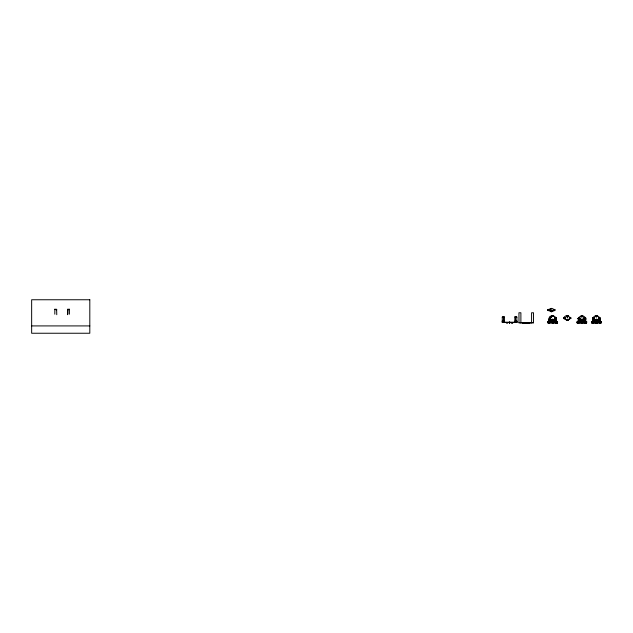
<?xml version="1.0" encoding="UTF-8"?>
<svg xmlns="http://www.w3.org/2000/svg" width="633" height="633" viewBox="0 0 633 633"><rect width="100%" height="100%" fill="white"/><g stroke="black" fill="none" stroke-linecap="round" stroke-linejoin="round"><path stroke-width="0.95" d="M509.692 322.197L509.692 322.972L509.763 322.197M549.27 320.409C548.621 315.582 552.229 322.759 556.138 320.385M553.226 322.292L553.171 322.965L553.226 322.355C551.485 323.131 554.366 323.115 552.625 322.593L553.234 322.933M578.855 319.847L578.554 320.543L578.855 319.847C577.177 316.049 582.779 322.909 585.248 320.543M582.328 322.949L581.735 322.941L582.352 322.941L582.202 322.102L582.368 322.965L582.384 322.26C582.407 323.439 582.083 323.36 582.281 322.15L582.4 322.972L582.344 322.45M593.137 318.431L593.137 320.543M596.966 322.387L596.966 322.972L596.966 322.26C597.687 323.305 595.518 323.234 596.096 322.49L597.022 322.972L596.974 322.292M553.187 322.949L553.044 322.102C552.704 323.289 553.044 323.328 553.084 322.126L553.107 322.965L553.044 322.102C553.875 323.091 551.58 323.408 552.324 322.189C551.493 323.099 553.646 323.344 553.218 322.387L553.005 322.972L553.179 322.45M582.107 322.577L581.458 322.972L581.482 322.189L581.403 322.965L582.225 322.941M552.949 322.577L552.38 322.965L552.387 322.134L552.467 322.965L553.084 322.941M596.864 322.506L596.872 322.972L596.784 322.102L596.943 322.925L596.864 322.15L596.887 322.965L596.864 322.15L596.887 322.949L596.072 322.972L596.096 322.157C596.998 323.368 596.341 323.289 596.951 322.419L596.903 322.972L596.927 322.45M552.554 322.949L552.3 322.213L552.277 322.965L552.846 322.949M582.051 322.949C581.276 322.165 582.281 323.874 581.458 322.213L581.442 322.965L582.059 322.593M584.932 322.775L585.201 321.517L585.572 322.775L585.557 321.517L585.952 322.775L585.264 317.647C584.283 315.851 579.741 314.775 582.447 316.176M596.848 322.949L596.041 322.972L596.025 322.403C595.518 323.289 597.671 323.147 596.832 322.126C597.054 323.21 596.294 323.218 596.784 322.545M552.356 322.49L552.498 322.965L552.356 322.157M596.674 322.949L596.175 322.537L596.167 322.965L596.69 322.577M555.988 321.999L555.853 321.517L555.877 322.972L555.948 321.517L556.091 322.972L556.217 321.517L556.589 322.972L556.106 317.647L553.369 315.693L553.4 316.231M599.839 321.999L599.593 321.517L599.617 322.972L599.783 321.517L600.329 322.972L599.847 317.647C597.093 315.606 596.927 315.218 597.204 316.429M596.041 322.434L596.436 322.972L596.064 322.466M549.507 322.775L549.737 321.517L549.507 322.972L549.452 321.517L549.302 322.972L549.27 321.517L548.795 322.775L549.373 321.026L548.313 321.999L548.289 322.972L548.447 321.517L557.095 321.517L557.602 321.999L557.119 321.517L557.507 322.972M578.665 322.775L578.894 321.517L578.673 322.972L578.617 321.517L578.459 322.972L578.435 321.517L578.166 322.972L578.261 321.517L578.151 321.999M581.664 322.933L581.553 322.134L581.529 322.972L581.949 322.601M593.358 322.775L593.192 321.517L593.358 321.999M596.175 322.118L595.954 322.972L596.128 322.134L596.405 322.949M568.086 316.294C567.603 314.284 563.061 316.832 563.987 318.644L567.405 320.543L570.721 318.193M556.304 322.775L556.217 321.517M600.044 322.775L599.965 321.517M585.572 322.775L585.47 321.517L585.47 321.999M554.832 309.751L554.793 310.502L551.612 311.658L547.885 310.399L548.067 309.616L551.644 310.993L554.706 309.616M596.175 322.949L596.175 322.537M549.507 321.999L549.547 321.517L549.397 321.999M557.04 321.999L556.209 321.026L556.178 317.742L553.369 319.894L552.356 319.831L552.933 321.517L553.218 319.602L552.324 319.53M578.665 321.999L578.704 321.517L578.562 321.999M593.493 317.988C593.936 317.41 594.791 318.399 594.585 317.798M568.086 315.772C566.622 316.666 568.244 316.302 567.041 316.674M567.833 320.464L567.627 319.443L567.951 320.409M600.44 322.775L600.701 321.999L599.989 321.026C601.492 316.104 598.612 317.481 596.99 321.026L597.22 321.517L597.188 319.776L597.449 321.517L597.117 320.504L599.965 320.132M570.048 317.837C571.409 318.367 568.434 317.252 570.064 318.304M579.955 318.106L579.377 317.56L580.018 317.837L579.401 318.328L579.931 318.138M548.953 310.162C548.89 308.564 548.225 310.684 549.42 310.051M554.461 310.043C553.202 310.035 554.769 309.426 554.468 310.004M585.952 322.775L586.118 321.999L585.398 321.026C589.165 312.378 575.286 325.251 585.303 317.98M563.987 318.644L564.011 317.624M592.986 321.026L592.053 321.999L592.156 322.972L592.124 321.999L592.994 321.026C591.42 318.423 594.696 314.759 597.251 315.772M581.592 319.459L582.004 321.517C582.716 318.628 581.434 319.594 582.154 319.76M552.712 315.566L552.775 316.484L553.084 315.598L551.984 315.772L553.4 315.709L552.277 315.638L552.205 316.176L552.308 315.614M549.246 318.51L551.335 316.927C544.095 318.882 558.82 321.762 549.294 320.393M579.875 320.464L581.83 320.543L578.427 320.409L581.83 320.543L578.554 318.162M549.792 318.462C548.028 318.589 551.359 320.401 552.672 320.543C544.143 319.72 552.308 320.258 552.38 320.512C547.648 318.193 548.289 319.53 552.522 320.527M578.847 318.407L578.57 318.644M549.294 321.999L549.365 321.517L549.191 321.999M578.451 321.999L578.522 321.517L578.348 321.999M592.931 322.775L593.105 321.517L592.939 322.972L593.018 321.517L592.931 321.999M550.267 317.829L549.618 317.798L550.829 317.782L549.642 317.908L550.124 318.328M555.814 318.13L554.714 317.742L554.769 318.162L555.766 318.17L555.513 317.655M548.131 321.999L549.254 321.026L556.225 321.026L556.929 322.972L556.818 321.517L557.309 321.999L557.396 322.972L547.901 322.775L557.578 322.775L557.008 321.517L557.531 321.999L547.917 321.999L547.988 322.972L548.368 321.517L548.075 322.775M565.419 317.798C564.549 319.143 565.206 316.769 565.309 318.162M569.328 317.948L569.763 317.576L569.328 317.806L569.779 318.32M584.386 318.122L583.816 317.798L584.528 318.328L585.019 317.774L584.623 318.106M584.678 317.853L584.955 318.154L584.947 317.711L583.887 318.138M586.118 322.775L585.39 321.026L578.427 321.026L577.47 321.999L577.51 322.972L577.644 321.517L577.059 321.999L577.193 322.972L586.641 322.972L586.285 321.517L586.744 321.999L577.074 321.999L577.549 321.517L586.253 321.517L586.593 322.972L577.059 322.775M598.486 317.948L599.522 317.711L598.383 317.821L599.024 318.328L599.514 317.972L599.206 318.312M586.198 322.775L585.984 321.517L586.617 322.775M581.26 321.517L581.442 319.887L581.529 321.517L581.687 321.026M553.392 321.517L553.337 319.839L553.78 321.517L553.392 319.807L556.209 318.003M567.817 319.665C568.481 320.559 566.266 319.649 566.598 320.353M582.589 319.863L582.558 321.517M593.113 320.417L596.413 320.543L593.097 319.918L596.492 320.543L599.823 320.401L599.957 319.942L597.054 320.504L597.188 319.776M549.412 318.763L549.294 318.636M581.229 320.393C569.439 314.403 589.299 324.025 578.435 319.649M592.986 319.008L592.994 318.541M597.22 319.831C594.601 321.303 591.262 313.588 593.002 321.026L592.385 322.972L592.994 321.026L599.965 321.026L600.859 321.999L600.82 322.972L600.622 321.517L601.2 322.775L600.812 321.517L592.14 321.517L591.728 322.972L601.35 322.775L600.867 321.517L601.303 321.999L591.657 321.999L592.116 321.517L591.808 322.972L601.239 322.775M578.855 319.174L578.855 319.04C576.252 319.222 587.384 322.316 578.57 319.277M581.371 316.176C583.99 316.516 579.978 316.413 582.384 316.152M552.008 311.586L552.079 310.898L552.118 311.555M556.225 318.494L556.17 318.217M570.808 317.972C571.9 318.106 564.747 314.672 567.864 315.653M554.809 309.687L554.722 310.534L554.793 309.672L551.533 308.39L548.067 309.616M552.324 319.8L552.277 321.517L552.593 321.026M581.545 321.026L581.347 321.517M597.054 319.918L595.962 319.863L596.112 321.517L596.025 319.586L596.864 319.491L596.816 319.926L595.756 319.831L595.526 321.517L595.811 320.543L594.458 320.464M597.117 320.527L596.563 320.543L599.823 318.644L599.926 319.254L596.563 320.543L599.878 318.32M563.884 317.774L563.956 318.613M549.484 309.766L548.851 309.577L548.851 310.17M549.721 321.999L549.832 321.517L549.832 322.972M554.405 309.846L554.057 309.577M578.886 321.999L578.989 321.517L578.989 322.972M593.461 321.999L593.572 321.517L593.572 322.972M549.412 319.412C548.067 317.837 556.304 322.387 549.27 319.863M578.57 319.412L581.608 320.52M557.364 322.775L556.249 321.026L556.961 321.999M564.858 318.114L564.264 318.13L564.636 317.829M564.24 318.09L564.557 317.853M593.794 317.829L593.493 318.185L594.007 318.32M599.965 319.341L599.981 318.47L599.862 319.174L596.642 320.543L599.973 319.807L599.894 319.269L596.642 320.535L598.525 319.562M504.224 317.022L502.278 317.133L502.317 322.49L516.797 322.49M514.914 321.105L516.86 320.978A1.946 0.506 0 0 1 516.488 321.279M567.033 316.627L567.864 316.176M567.033 319.412C567.5 320.338 567.397 318.692 566.962 320.504M582.154 316.413C581.26 316.35 582.851 315.305 581.149 316.294M581.616 319.412L582.154 319.333M596.199 319.412L596.705 319.776L596.705 319.317M556.083 319.016L552.823 320.543L556.083 319.143L556.241 318.597M583.942 319.776L582.059 320.535L585.39 318.692L581.98 320.543L585.248 319.277L581.98 320.543M582.471 319.918L582.376 321.517L582.273 319.981M556.193 319.341L552.823 320.543M585.406 318.597C579.053 321.485 583.958 320.757 585.406 319.119M593.137 321.999L593.287 321.517L593.034 321.999M551.889 311.618L551.976 310.938L554.722 309.941M552.205 315.653C546.54 316.698 550.306 320.401 553.369 319.894M583.942 320.464L582.059 320.535L585.319 319.269M549.254 318.597L551.335 317.093L549.389 318.296M556.083 320.401L552.894 320.543L556.083 319.689M582.589 320.512L585.319 320.409M549.262 319.665L549.689 319.174M593.026 320.14C601.572 321.73 590.882 319.364 593.43 318.652L593.018 320.092M550.821 311.602L550.686 310.898L552.063 310.977M549.088 321.999L549.27 321.517L548.89 322.775M578.245 321.999L578.435 321.517M556.241 319.673L552.894 320.535L556.17 318.613M552.19 321.517L552.38 321.026M595.93 321.517L596.12 321.026M549.389 320.069L549.412 319.689M578.57 319.689L581.284 320.504L578.451 319.879M596.856 319.981L596.587 321.517L596.191 319.997M566.851 316.271L567.666 316.12L566.788 316.176M548.985 321.999L549.183 321.517M592.535 322.775L592.931 321.517L592.361 322.775M551.818 311.634L551.849 310.969M550.726 318.162L550.75 317.734M564.921 317.584L565.332 317.734M555.521 317.584L555.742 318.185M570.096 317.584L570.325 318.185M552.103 321.517L552.103 319.807L551.715 321.517L552.308 321.026M595.843 321.517L596.057 321.026C594.925 320.48 598.771 320.464 593.153 319.546C600.82 321.517 592.132 320.29 593.137 318.162M548.89 321.999L549.104 321.517L548.795 321.999M552.973 321.026L553.123 321.517L553.313 319.918M596.784 319.997L596.777 321.517L596.642 321.026M548.953 309.584L549.42 309.996M555.513 317.853L554.745 318.146M598.486 317.734L599.024 318.328M599.91 318.217L599.949 318.985M551.754 311.048L551.612 311.658M577.193 322.972L578.412 321.026L577.7 321.999L577.976 322.972L578.57 321.026L577.779 321.999L578.427 321.026L578.483 317.703L581.292 315.693M592.535 321.999L593.113 321.026L593.168 317.624M581.41 319.942C573.996 316.484 582.851 318.146 581.181 321.517L581.474 321.026M596.057 321.026L595.598 321.517L595.922 321.026M552.894 321.026L553.028 321.517L553.005 319.934L552.419 319.926M549.309 319.887L549.389 319.602M596.191 320.52L593.153 319.016L593.43 318.534M553.424 320.512L556.083 319.823M585.319 319.032C576.71 322.244 591.99 318.589 582.059 320.535M548.313 322.775L549.412 321.026L549.428 317.624L549.27 321.026L548.384 321.999M578.056 321.999L578.594 317.624M552.182 321.026L551.936 321.517L552.245 319.942M581.347 321.026L580.872 321.517L581.323 319.839M548.534 322.775L549.254 321.026M599.554 317.726L599.483 318.185M596.563 320.021L596.492 321.517M593.952 318.328L593.493 318.185M597.22 320.543L599.926 318.89L596.784 320.52M511.551 322.972L512.698 322.972L511.464 322.972M528.215 323.455L529.307 323.17M550.75 317.806L550.314 317.845M600.859 322.775L599.878 321.026L599.807 317.624M554.453 309.679L554.381 310.083M581.909 321.517L582.202 319.997M551.533 311.658L551.683 311.056M556.961 322.775L556.083 321.026L556.502 321.999M555.877 322.775L555.758 321.517L555.877 321.999M599.625 322.775L599.498 321.517L599.625 321.999M552.744 321.517L552.894 320.021M551.462 311.072L551.383 311.665M578.499 317.711L578.499 318.067M592.733 321.999L593.018 321.517M593.438 319.847L593.153 320.251M552.894 320.535L556.233 319.855M585.264 319.443L582.637 320.464L585.398 319.855M566.701 320.409L566.685 319.807L567.856 319.863L566.764 319.918L563.892 318.035M566.859 319.586L566.828 320.464M551.311 311.665L551.383 311.072M551.161 311.064L551.232 311.658M550.702 310.977L550.947 311.634M548.051 309.941L548.051 310.534L547.996 309.672M577.866 321.999L578.182 321.517M592.448 321.999L593.153 321.026L592.274 321.999M551.667 311.341L551.114 311.349M548.621 321.999L549.373 321.026L548.898 321.517M549.309 319.008L552.063 320.393M578.57 319.143L578.855 318.779L578.435 319.072M577.7 321.999L578.435 321.026L577.541 322.775M599.965 319.467L597.22 320.504L598.525 320.464M593.081 319.641L593.438 319.436L592.994 319.428M567.785 316.729L567.73 315.614M551.652 321.517L552.016 321.026M580.809 321.517L581.173 321.026M595.392 321.517L595.756 321.026M549.309 320.409L549.412 320.108M577.288 321.999L577.731 321.517L577.059 321.999M593.105 317.679L592.994 317.901M591.776 322.775L592.164 321.517M593.081 321.026L592.361 321.999L593.05 321.026L592.528 321.517M592.053 321.999L592.48 321.517L591.776 321.999M564.612 318.114L564.335 317.988M579.44 318.114L578.784 317.798L579.504 318.098M593.406 317.845L593.722 317.853M552.3 316.215L553.282 316.176L553.345 315.685M548.993 321.517L549.412 321.026M577.541 321.999L578.427 321.026M581.418 322.933L581.458 322.213M592.733 321.517L593.153 321.026M506.424 322.972L507.666 322.972L506.479 322.68M551.098 310.668L551.675 310.676L551.114 310.732M551.098 311.286L551.675 311.294M548.305 310.004L548.874 309.869M591.823 321.999L592.266 321.517M548.036 321.999L548.479 321.517L547.885 321.999M548.423 321.517L547.933 321.999L548.376 321.517M596.729 316.413C596.531 316.864 595.234 314.166 597.251 316.294M578.554 319.293L578.53 319.657M550.37 309.379L551.675 308.714L551.185 308.627M503.623 322.197L504.224 322.252L502.341 322.45M550.623 308.54C553.701 308.136 549.816 308.785 550.789 308.485M549.278 319.214L549.689 319.04L549.373 319.293M550.916 308.453L550.726 309.094M564.264 317.726L564.335 318.185M593.153 318.763L595.867 320.48L593.153 319.016M593.01 319.467L593.137 319.602M549.389 318.162L551.335 316.761M549.745 320.496L549.341 320.282M566.614 315.74L566.567 316.294M595.732 315.772L595.732 316.294M593.438 319.712L593.026 319.879M599.878 320.227L597.22 320.504L598.525 319.776M548.764 310.17L548.249 309.735L548.7 309.909M552.696 319.261L552.649 319.823M556.083 318.763L553.424 320.496L554.777 319.776M554.777 319.562L553.369 320.409L556.083 318.89M583.942 319.562L582.589 320.44M549.294 319.784L549.689 319.57M593.438 319.57L593.05 319.76M550.71 320.464L552.308 320.527M516.765 322.015L514.914 322.252L516.813 322.458M566.788 315.653L566.97 316.824M581.371 315.653L581.308 316.199M598.525 319.997L597.172 320.48L599.878 319.61M578.554 319.602L581.284 320.527M552.071 315.717L551.984 316.294M581.434 315.638L581.434 316.872M578.871 317.711L579.48 317.845M579.432 317.829L578.855 317.806M596.088 315.614L596.088 316.856M566.994 315.598L567.01 316.848M593.137 319.443L595.811 320.48M555.173 317.647L554.745 317.806L555.283 317.829M583.903 317.734L584.338 317.845M581.648 315.582L581.577 316.84M552.902 319.807L552.933 319.301M596.674 319.792L596.397 319.269M552.633 315.566L552.649 316.476M581.798 315.566L581.774 316.468M596.373 315.566L596.397 316.476M554.777 320.464L553.479 320.504L554.777 319.997M595.954 316.176C598.873 315.495 594.759 316.951 596.864 316.144M552.49 319.507L552.989 319.523L552.49 319.752M596.017 315.638L596.017 316.872M583.942 319.997L582.637 320.425L583.942 320.227M567.287 315.566L567.31 316.919M581.869 315.566L581.901 316.484M566.709 315.693L566.67 316.231M595.867 315.693L595.78 316.263M548.692 309.648L548.392 309.853M552.277 316.152L553.036 316.318M552.783 315.566L552.823 316.484M597.22 320.464L598.525 320.227M552.933 315.574L552.933 316.453M582.099 315.574L582.059 316.46M596.602 315.566L596.563 316.484M553.408 309.972L554.002 309.909M549.341 320.021L549.689 319.847M596.563 319.831L596.563 319.269M553.835 309.648C552.395 310.154 554.555 308.967 553.867 310.17M504.105 322.268L502.341 321.999M553.479 320.464L554.777 320.227M552.482 315.582L552.609 316.468M567.587 315.582L567.579 316.88M552.775 319.831L552.775 319.261M596.476 319.831L596.476 319.261M69.401 314.19L69.401 309.252L67.596 309.284L67.454 314.696M567.405 320.543L567.318 319.261M514.914 321.429L514.977 321.429A1.946 0.506 0 0 0 516.322 321.327M54.818 314.19L54.818 309.252L56.622 309.284L56.764 314.696M514.938 317.038L516.86 317.133L516.86 322.49M549.27 320.543L556.225 320.543M578.427 320.543L585.39 320.543M593.01 320.543L599.965 320.543M502.278 320.978L504.224 321.105M502.341 321.279L502.847 321.279A1.915 0.498 0 0 0 504.161 321.429L504.224 321.429M516.291 321.279L516.797 321.279M502.278 322.197L516.86 322.197M518.941 322.49L533.041 322.49M520.888 322.49L531.578 322.49M509.296 322.972L509.834 322.972L509.818 322.197M523.159 323.17L524.243 323.17M31.65 325.916L89.807 325.916M515.04 322.268L515.397 322.49M553.883 309.909L553.329 309.798M552.356 322.925L552.3 322.213M596.191 315.582L596.286 316.445M551.09 311.056L551.019 311.642M567.105 315.566L567.097 316.888M594.458 320.227L595.756 320.504L594.458 319.776M579.875 320.227L581.173 320.504L579.875 319.776M550.71 320.227L552.063 320.48M553.408 310.067L553.812 310.162M550.71 319.776L552.016 320.425L549.412 319.823M596.286 319.309L596.357 319.815M594.458 319.997L595.756 320.464L593.153 319.966M579.875 319.997L581.173 320.464M550.71 319.997L552.016 320.464M594.063 317.647L594.498 317.734M570.737 318.589L570.649 317.624M593.153 318.89L595.811 320.393M578.57 318.89L581.173 320.385L579.875 319.562M594.458 319.562L595.756 320.385M550.71 319.562L552.016 320.385M567.999 315.717L568.038 316.263M549.697 318.154L549.681 317.726M548.32 309.679L548.392 310.083M567.706 319.491L567.698 320.504M570.681 317.647L570.665 318.644M582.621 316.429L582.669 316.84L582.621 315.74M596.207 319.467L596.729 319.523L596.262 319.768M600.757 321.517L601.16 321.999M586.277 321.517L586.759 321.999L586.134 321.517M557.531 321.999L556.969 321.517L557.364 321.999M600.852 321.517L601.334 321.999M600.923 321.999L599.862 321.026L600.44 321.999M557.119 321.517L557.594 321.999M600.859 321.999L599.981 321.026L600.614 321.999M600.78 321.999L599.878 321.026L600.527 321.999M585.952 321.999L585.28 321.026L586.118 321.999M556.233 321.026L556.731 321.517L556.138 321.026M600.448 321.517L599.862 321.026L600.274 321.517M585.857 321.999L585.248 321.026L586.277 321.999M586.205 321.517L586.696 321.999M585.359 321.026L585.778 321.517M552.3 316.429L553.226 316.286L552.49 316.405M597.584 321.517L596.99 321.026M582.637 321.026L583.009 321.517M553.479 321.026L553.843 321.517M570.76 318.035L567.967 319.807M553.25 321.026L553.558 321.517L553.179 321.026M585.383 321.517L585.667 321.999M600.131 321.517L600.25 321.999M596.927 321.026L597.133 321.517L596.713 321.026M582.273 321.026L582.471 321.517M553.115 321.026L553.305 321.517M600.044 321.999L599.878 321.517L599.942 321.999M556.304 321.999L556.043 321.517L556.098 321.999M585.256 321.999L585.106 321.517L585.153 321.999M585.042 321.999L584.821 321.517L584.821 322.972M581.98 321.026L582.099 321.517L582.059 321.026M599.514 321.999L599.404 321.517L599.404 322.972M555.774 321.999L555.663 321.517L555.663 322.972M596.096 322.49L596.128 322.965L596.096 322.157M596.531 315.566L596.531 317.038M582.447 315.653L582.566 316.231M582.059 319.285L582.059 319.807M581.949 315.566L581.949 317.038M581.941 319.261L581.941 319.831M581.901 319.261L581.901 319.831M581.774 319.277L581.774 319.815M567.548 319.317L567.548 320.527L567.445 319.277M567.437 315.566L567.421 316.911M567.215 315.566L567.255 316.911M567.271 319.261L567.255 320.543M567.128 319.309L567.105 320.527M553.456 315.74L553.503 316.294M552.609 319.277L552.609 319.815M550.979 308.445L550.979 309.039M550.655 310.961L550.655 311.555M531.578 322.972L531.578 312.765L533.524 312.765L533.524 322.972L519.005 322.972L518.941 312.765L520.888 312.765L520.888 322.972M529.861 322.972L529.861 323.455L522.589 323.455L522.589 322.972M526.474 322.972L526.458 323.455M526.355 322.972L526.395 323.455M526.15 322.972L526.237 323.455M526.039 322.972L526.07 323.455M525.96 322.972L525.928 323.455M515.404 317.133L515.404 321.35M514.977 321.429L515.04 322.49M514.914 322.49L514.914 316.627A1.946 0.506 0 0 1 516.86 317.133M509.573 322.197L509.612 322.972M509.446 322.972L509.28 322.197M504.224 322.49L504.224 316.627A1.946 0.506 0 0 0 502.278 317.133M503.741 317.133L503.741 321.35M67.945 309.252L67.945 314.19M502.689 321.232A1.915 0.498 0 0 1 502.325 320.939M502.278 321.936A28.192 27.227 0 0 1 502.285 321.279M516.852 321.279A28.192 27.227 0 0 1 516.86 321.936M56.764 309.751A1.946 0.506 0 0 1 54.818 309.252M69.401 309.252A1.946 0.506 0 0 1 67.454 309.751M552.261 322.308L552.324 322.965L552.261 322.339M596.001 322.308L596.041 322.965L596.001 322.339M581.83 321.026L581.814 321.517L581.83 321.026M596.262 321.026L596.207 321.517L596.341 321.026M567.619 319.981L566.828 319.942L567.619 319.981M552.451 321.026L552.372 321.517L552.522 321.026M552.063 321.026L551.786 321.517L552.118 321.026M548.621 321.517L548.241 321.999L548.676 321.517M577.779 321.517L577.407 321.999L577.834 321.517M578.53 321.026L577.992 321.517L578.499 321.026M549.294 321.026L548.874 321.517L549.286 321.026M89.807 299.757L31.65 299.757L31.65 333.243L89.807 333.243L89.807 299.757M585.881 321.517L585.398 321.026L585.881 321.517M601.049 321.999L600.622 321.517L601.049 321.999M586.411 321.999L585.984 321.517L586.411 321.999M557.246 321.999L556.818 321.517L557.246 321.999M585.667 321.517L585.248 321.026L585.644 321.517M582.874 321.517L582.534 321.026L582.874 321.517M597.378 321.517L597.054 321.026L597.378 321.517M582.795 321.517L582.471 321.026L582.716 321.517M556.605 321.999L556.304 321.517L556.605 321.999M582.289 321.517L582.131 321.026L582.289 321.517M552.838 321.517L552.744 321.026L552.838 321.517"/></g></svg>
